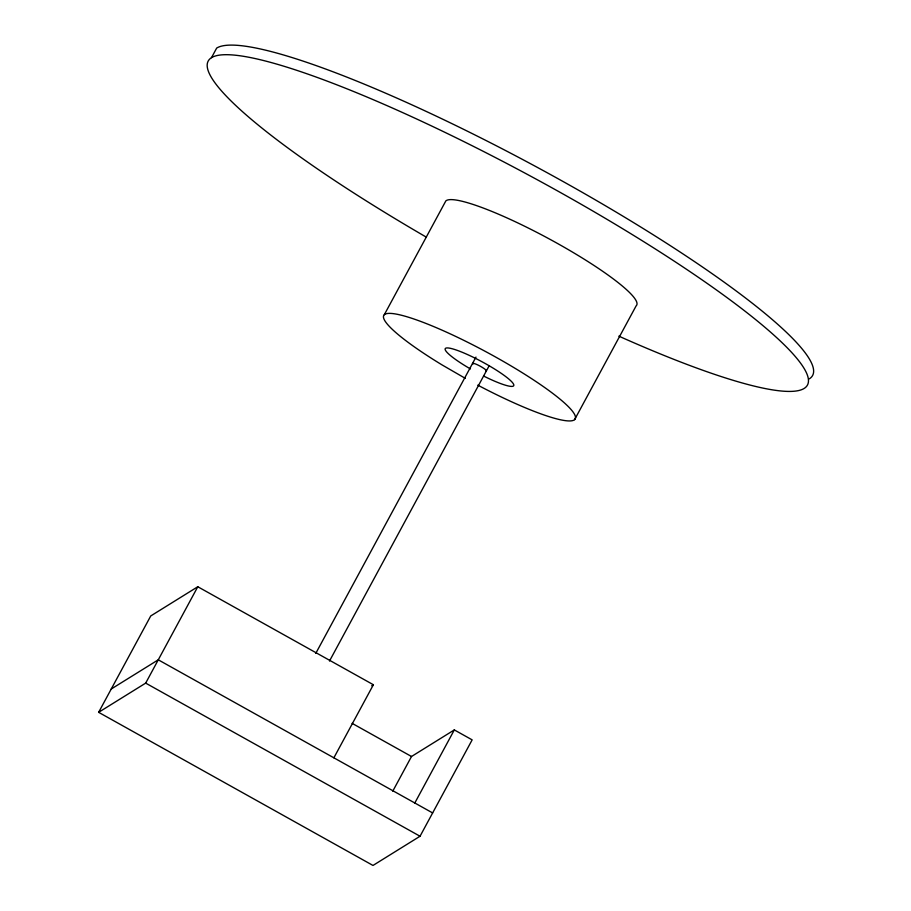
<?xml version="1.0" encoding="UTF-8"?>
<svg xmlns="http://www.w3.org/2000/svg" width="911" height="911" viewBox="0 0 911 911"><rect width="100%" height="100%" fill="white"/><g stroke="black" fill="none" stroke-linecap="round" stroke-linejoin="round"><path stroke-width="1.37" d="M211.489 57.678L216.681 48.078A340.612 52.109 28.4 0 1 563.795 181.915A340.612 52.109 28.4 0 1 809.31 378.839M392.766 791.169L411.51 756.494L454.316 729.916L472.149 739.869L420.039 836.241L372.998 865.45L98.639 712.322L150.748 615.95L197.789 586.741L373.385 684.742L333.87 757.815M98.639 712.322L145.68 683.113L197.789 586.741M384.305 314.705L445.832 200.932A108.808 16.649 28.4 0 1 553.945 241.495A108.808 16.649 28.4 0 1 636.151 305.834L574.625 419.607M315.775 653.381L475.975 357.101M329.497 661.044L489.025 366.006M414.812 802.99L454.316 729.916M111.233 689.012L158.275 659.815L432.645 812.942M371.734 685.767L373.385 684.742M352.113 723.345L411.51 756.494M145.68 683.113L420.039 836.241M465.305 378.35L442.325 365.072A108.808 16.649 28.4 0 1 412.159 318.406A108.808 16.649 28.4 0 1 568.669 406.955A108.808 16.649 28.4 0 1 477.785 385.137M472.946 364.206A7.88 1.207 28.4 0 1 479.744 365.937A7.88 1.207 28.4 0 1 485.791 371.05M426.109 237.019A340.612 52.109 28.4 0 1 256.492 58.851A340.612 52.109 28.4 0 1 740.814 307.941A340.612 52.109 28.4 0 1 618.842 336.148M470.429 368.932A38.911 5.956 28.4 0 1 452.311 348.788A38.911 5.956 28.4 0 1 509.295 379.454A38.911 5.956 28.4 0 1 483.798 376.129"/></g></svg>
